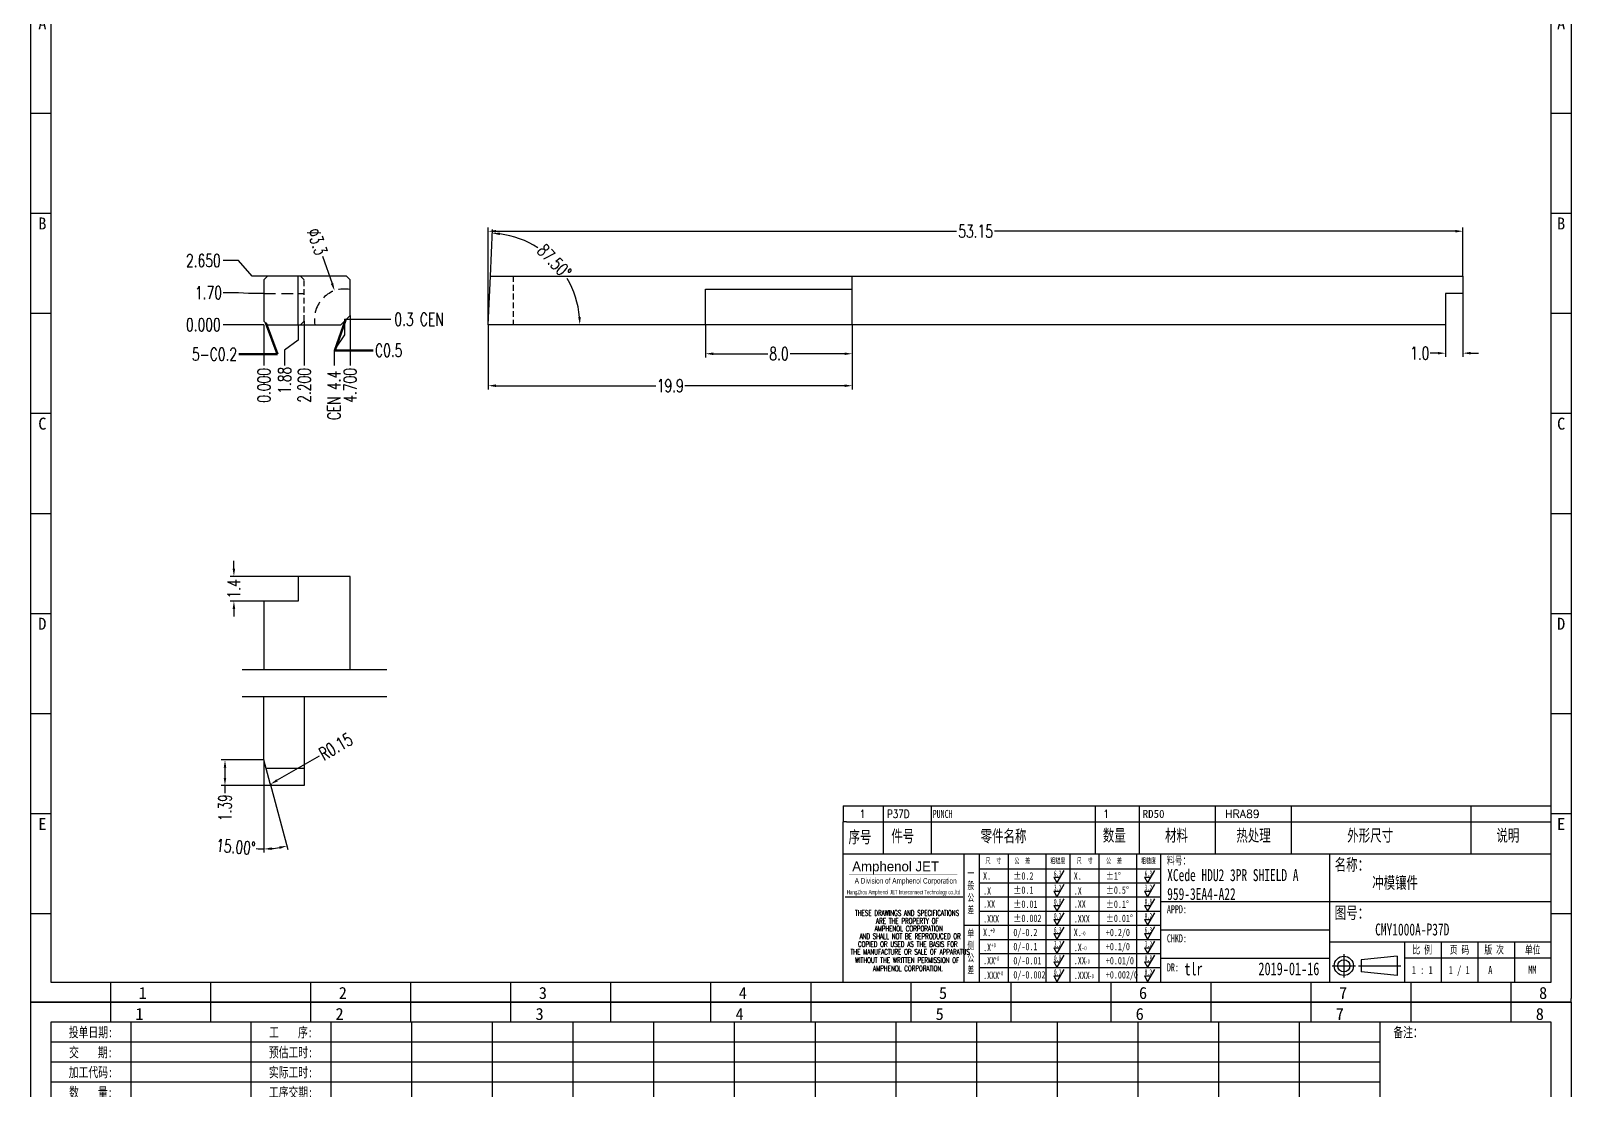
# Model space of a CAD drawing. Header units: millimetres. Extents: x -2852 to 5627, y -2271 to 1849.
# Drawn here: x -622.1 to -538.1, y -72.4 to -14.6 of the extents above; entities that cross this region are included whole.
import ezdxf
from ezdxf.enums import TextEntityAlignment as Align

# ---------------------------------------------------------------- set-up
doc = ezdxf.new("R2010")
doc.units = ezdxf.units.MM
doc.header["$PDSIZE"] = 3
doc.linetypes.add('DASHED', pattern=[19.05, 12.7, -6.35])
doc.linetypes.add('DASHED2', pattern=[9.525, 6.35, -3.175])
for name, color, linetype in [('1', 7, 'Continuous'), ('11', 4, 'DASHED2'), ('41', 1, 'Continuous'), ('PUNCH', 1, 'Continuous')]:
    doc.layers.add(name, color=color, linetype=linetype)
doc.styles.add('CH', font='仿宋_GB2312_0.ttf')
doc.styles.add('jet02', font='simplex.shx', dxfattribs={"width": 0.7})
doc.styles.add('SIMPLEX', font='SIMPLEX')
doc.styles.get("Standard").update_dxf_attribs({"font": '仿宋_GB2312_0.ttf', "width": 0.7})
doc.styles.add('TEXTSTYLE_1', font='TRIUMB.TTF')
doc.styles.add('TEXTSTYLE_2', font='TRIUM.TTF')
doc.styles.add('tk', font='', dxfattribs={"width": 0.7})
doc.styles.add('tk 2', font='仿宋_GB2312_0.ttf', dxfattribs={"width": 0.65})
doc.styles.add('tk 4', font='simplex.shx', dxfattribs={"width": 0.65, "bigfont": 'bigfont.shx'})
doc.styles.get('tk').set_extended_font_data('NSimSun')
doc.dimstyles.new('jet02', dxfattribs={"dimtxt": 3.5, "dimasz": 2.1, "dimexe": 1, "dimexo": 0, "dimgap": 0.5, "dimtad": 0, "dimtoh": 1, "dimdec": 3, "dimzin": 9, "dimdsep": 46, "dimtxsty": 'jet02', "dimcen": 0, "dimclrt": 256, "dimazin": 2, "dimtfac": 1, "dimtdec": 3, "dimtofl": 0, "dimtmove": 0, "dimatfit": 1, "dimfxl": 0, "dimarcsym": 0})

# ---------------------------------------------------------------- blocks, each defined once
blk = doc.blocks.new('A3-N')
at = {"layer": '1', "color": 1}
for p, q in [((0, 0), (0, 296.73)), ((0, 296.73), (420, 296.73)), ((21.82, 291.27), (21.82, 296.73)), ((49.09, 291.27), (49.09, 296.73)), ((76.36, 291.27), (76.36, 296.73)), ((103.64, 291.27), (103.64, 296.73)), ((103.64, 291.27), (103.64, 296.73)), ((103.64, 291.27), (103.64, 296.73)), ((130.91, 291.27), (130.91, 296.73)), ((158.18, 291.27), (158.18, 296.73)), ((185.45, 291.27), (185.45, 296.73)), ((212.73, 291.27), (212.73, 296.73)), ((240, 291.27), (240, 296.73)), ((267.27, 291.27), (267.27, 296.73)), ((294.55, 291.27), (294.55, 296.73)), ((321.82, 291.27), (321.82, 296.73)), ((349.09, 291.27), (349.09, 296.73)), ((376.36, 291.27), (376.36, 296.73)), ((403.64, 291.27), (403.64, 296.73)), ((420, 296.73), (420, 1)), ((5.45, 269.45), (0, 269.45)), ((420, 269.45), (414.55, 269.45)), ((5.45, 242.18), (0, 242.18)), ((420, 242.18), (414.55, 242.18)), ((5.45, 214.91), (0, 214.91)), ((420, 214.91), (414.55, 214.91)), ((5.45, 187.64), (0, 187.64)), ((420, 187.64), (414.55, 187.64)), ((5.45, 160.36), (0, 160.36)), ((420, 160.36), (414.55, 160.36)), ((5.45, 133.09), (0, 133.09)), ((420, 133.09), (414.55, 133.09)), ((5.45, 105.82), (0, 105.82)), ((420, 105.82), (414.55, 105.82)), ((5.45, 78.55), (0, 78.55)), ((420, 78.55), (414.55, 78.55)), ((5.45, 51.27), (0, 51.27)), ((420, 51.27), (414.55, 51.27)), ((222.45, 49.09), (221.45, 49.09)), ((221.45, 49.09), (221.45, 40.36)), ((222.45, 49.09), (414.55, 49.09)), ((232.36, 49.09), (232.36, 40.36)), ((245.45, 49.09), (245.45, 40.36)), ((290.18, 49.09), (290.18, 40.36)), ((302.18, 49.09), (302.18, 40.36)), ((322.91, 49.09), (322.91, 40.36)), ((343.64, 49.09), (343.64, 40.36)), ((392.73, 40.36), (392.73, 49.09)), ((258.55, 40.36), (258.55, 5.44)), ((266.45, 40.36), (266.45, 5.44)), ((276.78, 40.36), (276.78, 5.45)), ((291.18, 40.36), (291.18, 5.45)), ((301.51, 40.37), (301.51, 5.46)), ((308.01, 40.36), (308.01, 5.45)), ((354.09, 40.36), (354.09, 5.45)), ((308.01, 32.39), (258.55, 32.39)), ((308.01, 28.54), (258.55, 28.54)), ((414.55, 27.27), (308.01, 27.27)), ((5.45, 24), (0, 24)), ((308.01, 24.69), (258.55, 24.69)), ((420, 24), (414.55, 24)), ((308.01, 16.99), (258.55, 16.99)), ((354.09, 19.63), (308.01, 19.63)), ((308.01, 13.14), (258.55, 13.14)), ((414.55, 16.36), (354.09, 16.36)), ((374.55, 16.36), (374.55, 5.45)), ((384.55, 16.36), (384.55, 5.45)), ((394.55, 16.36), (394.55, 5.45)), ((404.55, 16.36), (404.55, 5.45)), ((308.01, 9.29), (258.55, 9.29)), ((308.01, 11.99), (354.09, 11.99)), ((372.51, 12.49), (362.69, 11.5)), ((362.69, 11.5), (362.69, 8.23)), ((372.51, 12.49), (372.51, 7.25)), ((414.55, 12), (374.55, 12)), ((21.82, 0), (21.82, 5.45)), ((49.09, 0), (49.09, 5.45)), ((76.36, 0), (76.36, 5.45)), ((103.64, 0), (103.64, 5.45)), ((130.91, 0), (130.91, 5.45)), ((158.18, 0), (158.18, 5.45)), ((185.45, 0), (185.45, 5.45)), ((212.73, 0), (212.73, 5.45)), ((240, 0), (240, 5.45)), ((267.27, 0), (267.27, 5.45)), ((294.55, 0), (294.55, 5.45)), ((321.82, 0), (321.82, 5.45)), ((349.09, 0), (349.09, 5.45)), ((372.51, 7.25), (362.69, 8.23)), ((376.36, 0), (376.36, 5.45)), ((403.64, 0), (403.64, 5.45)), ((1, 0), (0, 0)), ((420, 0), (1, 0)), ((420, 0), (420, 1))]:
    blk.add_line(p, q, dxfattribs=at)
at = {"layer": '1'}
for p, q in [((414.55, 278.18), (414.55, 284.73)), ((221.45, 40.36), (221.45, 5.45)), ((221.45, 40.36), (414.55, 40.36)), ((221.45, 40.36), (414.55, 40.36)), ((254.41, 40.36), (254.41, 5.45)), ((283.28, 40.36), (283.28, 5.45)), ((308.01, 36.24), (258.55, 36.24)), ((222.08, 28.67), (254.12, 28.67)), ((308.01, 20.84), (254.41, 20.84))]:
    blk.add_line(p, q, dxfattribs=at)
at = {"layer": '1', "color": 1, "ltscale": 0.05}
for p, q in [((278.93, 34.04), (279.79, 32.56)), ((278.93, 34.04), (280.65, 34.04)), ((281.68, 35.84), (279.79, 32.56)), ((303.66, 34.05), (304.52, 32.56)), ((303.66, 34.05), (305.38, 34.05)), ((306.41, 35.84), (304.52, 32.56)), ((278.93, 30.19), (279.79, 28.71)), ((278.93, 30.19), (280.65, 30.19)), ((281.68, 31.99), (279.79, 28.71)), ((303.66, 30.2), (305.38, 30.2)), ((303.66, 30.2), (304.52, 28.71)), ((306.41, 31.99), (304.52, 28.71)), ((278.93, 26.34), (279.79, 24.86)), ((278.93, 26.34), (280.65, 26.34)), ((281.68, 28.14), (279.79, 24.86)), ((303.66, 26.35), (304.52, 24.86)), ((303.66, 26.35), (305.38, 26.35)), ((306.41, 28.14), (304.52, 24.86)), ((278.93, 22.49), (280.65, 22.49)), ((278.93, 22.49), (279.79, 21.01)), ((281.68, 24.29), (279.79, 21.01)), ((303.66, 22.5), (305.38, 22.5)), ((303.66, 22.5), (304.52, 21.01)), ((306.41, 24.29), (304.52, 21.01)), ((278.93, 18.66), (279.79, 17.17)), ((278.93, 18.66), (280.65, 18.66)), ((281.68, 20.45), (279.79, 17.17)), ((303.66, 18.66), (304.52, 17.18)), ((303.66, 18.66), (305.38, 18.66)), ((306.41, 20.46), (304.52, 17.18)), ((278.93, 14.81), (280.65, 14.81)), ((278.93, 14.81), (279.79, 13.32)), ((281.68, 16.6), (279.79, 13.32)), ((281.68, 12.75), (279.79, 9.47)), ((303.66, 14.81), (305.38, 14.81)), ((303.66, 14.81), (304.52, 13.33)), ((306.41, 16.61), (304.52, 13.33)), ((306.41, 12.76), (304.52, 9.48)), ((278.93, 10.96), (279.79, 9.47)), ((278.93, 10.96), (280.65, 10.96)), ((281.68, 8.9), (279.79, 5.62)), ((303.66, 10.96), (304.52, 9.48)), ((303.66, 10.96), (305.38, 10.96)), ((306.41, 8.91), (304.52, 5.63)), ((278.93, 7.11), (279.79, 5.62)), ((278.93, 7.11), (280.65, 7.11)), ((303.66, 7.11), (305.38, 7.11)), ((303.66, 7.11), (304.52, 5.63))]:
    blk.add_line(p, q, dxfattribs=at)
at = {"layer": '1', "color": 1, "ltscale": 0.1}
for p, q in [((358.01, 13.02), (358.01, 6.71)), ((354.86, 9.87), (361.17, 9.87)), ((362.03, 9.87), (373.54, 9.87))]:
    blk.add_line(p, q, dxfattribs=at)
at = {"layer": '1'}
blk.add_lwpolyline([(221.45, 5.45), (414.55, 5.45), (414.55, 291.27), (5.45, 291.27), (5.45, 5.45), (414.55, 5.45)], dxfattribs=at)
at = {"layer": '1', "color": 7, "linetype": 'Continuous', "const_width": 0.123}
blk.add_lwpolyline([(223.11, 34.74), (252.6, 34.76)], dxfattribs=at)
at = {"layer": '1', "color": 1}
for radius in [2.62, 1.64]:
    blk.add_circle((358.01, 9.87), radius, dxfattribs=at)
at = {"layer": '41'}
for p, q in [((27.27, 291.27), (27.27, 269.45)), ((60, 291.27), (60, 269.45)), ((81.82, 291.27), (81.82, 269.45)), ((103.82, 291.27), (103.82, 269.45)), ((125.82, 291.27), (125.82, 269.45)), ((147.82, 291.27), (147.82, 269.45)), ((169.82, 291.27), (169.82, 269.45)), ((191.82, 291.27), (191.82, 269.45)), ((213.82, 291.27), (213.82, 269.45)), ((235.82, 291.27), (235.82, 269.45)), ((257.82, 291.27), (257.82, 269.45)), ((279.82, 291.27), (279.82, 269.45)), ((301.82, 291.27), (301.82, 269.45)), ((323.82, 291.27), (323.82, 269.45)), ((345.82, 291.27), (345.82, 269.45)), ((367.82, 291.27), (367.82, 269.45)), ((367.82, 285.82), (5.45, 285.82)), ((367.82, 280.36), (5.45, 280.36)), ((367.82, 274.91), (5.45, 274.91)), ((414.55, 269.45), (5.45, 269.45))]:
    blk.add_line(p, q, dxfattribs=at)
at = {"layer": '1', "color": 1}
for s, p in [('1', (29.64, 295.11)), ('2', (84.18, 295.11)), ('3', (138.73, 295.11)), ('4', (193.27, 295.11)), ('5', (247.82, 295.11)), ('6', (302.36, 295.11)), ('7', (356.91, 295.11)), ('8', (411.45, 295.11)), ('1', (30.53, 4.11)), ('2', (85.08, 4.11)), ('3', (139.62, 4.11)), ('4', (194.17, 4.11)), ('5', (248.72, 4.11)), ('6', (303.26, 4.11)), ('7', (357.81, 4.11)), ('8', (412.35, 4.11))]:
    blk.add_text(s, height=3.27, dxfattribs=at).set_placement(p, align=Align.TOP_CENTER)
at = {"layer": '1', "style": 'tk', "width": 0.7}
for s, p in [('投单日期:', (16.36, 288.55)), ('工    序:', (70.91, 288.55)), ('备注：', (375.51, 288.55)), ('交    期:', (16.36, 283.09)), ('预估工时:', (70.91, 283.09)), ('加工代码:', (16.36, 277.64)), ('实际工时:', (70.91, 277.64)), ('数    量:', (16.36, 272.18)), ('工序交期:', (70.91, 272.18))]:
    blk.add_text(s, height=2.727, dxfattribs=at).set_placement(p, align=Align.MIDDLE)
at = {"layer": '1', "color": 1}
for s, p in [('A', (2.04, 268.36)), ('B', (2.04, 213.82)), ('C', (2.04, 159.27)), ('D', (2.04, 104.73)), ('E', (2.04, 50.18))]:
    blk.add_text(s, height=3.27, dxfattribs=at).set_placement(p, align=Align.TOP_LEFT)
for s, p in [('A', (418.37, 268.36)), ('B', (418.37, 213.82)), ('C', (418.37, 159.27)), ('D', (418.37, 104.73)), ('E', (418.37, 50.18))]:
    blk.add_text(s, height=3.27, dxfattribs=at).set_placement(p, align=Align.TOP_RIGHT)
at = {"layer": '1', "color": 1, "style": 'tk 2', "width": 0.7}
for s, height, p in [('序号', 3.273, (222.96, 43.34)), ('件号', 3.273, (234.62, 43.61)), ('零件名称', 3.273, (258.97, 43.61)), ('数量', 3.273, (292.3, 43.78)), ('材料', 3.273, (309.27, 43.78)), ('热处理', 3.273, (328.71, 43.78)), ('外形尺寸', 3.273, (358.94, 43.78)), ('说明', 3.273, (399.61, 43.78)), ('料号：', 2.182, (309.77, 37.46)), ('名称：', 3.273, (355.52, 35.79)), ('图号：', 3.273, (355.52, 22.7)), ('比 例', 2.182, (376.69, 13.18)), ('页 码', 2.182, (386.85, 13.18)), ('版 次', 2.182, (396.31, 13.18)), ('单位', 2.182, (407.35, 13.18))]:
    blk.add_text(s, height=height, dxfattribs=at).set_placement(p)
at = {"layer": '1', "color": 7, "linetype": 'Continuous', "style": 'TEXTSTYLE_1'}
blk.add_text('Amphenol JET', height=2.7, dxfattribs=at).set_placement((223.96, 35.61))
at = {"layer": '1', "color": 7, "linetype": 'Continuous'}
for s, height, style, width, p in [('A Division of Amphenol Corporation', 1.5, 'TEXTSTYLE_2', 0.7, (224.64, 32.29)), ('HangZhou Amphenol JET Interconnect Technology co.,ltd ', 1.2, 'TEXTSTYLE_2', 0.6, (222.47, 29.36)), ('THESE DRAWINGS AND SPECIFICATIONS', 1.5, 'tk 4', 0.6, (224.73, 23.52)), ('ARE THE PROPERTY OF', 1.5, 'tk 4', 0.6, (230.45, 21.35)), ('AND SHALL NOT BE REPRODUCED OR', 1.5, 'tk 4', 0.6, (225.95, 17.17)), ('AMPHENOL CORPORATION', 1.5, 'tk 4', 0.6, (230.04, 19.27)), ('THE MANUFACTURE OR SALE OF APPARATUS', 1.5, 'tk 4', 0.6, (223.5, 12.92)), ('COPIED OR USED AS THE BASIS FOR', 1.5, 'tk 4', 0.6, (225.54, 15.02)), ('WITHOUT THE WRITTEN PERMISSION OF', 1.5, 'tk 4', 0.6, (224.73, 10.67)), ('AMPHENOL CORPORATION.', 1.5, 'tk 4', 0.6, (229.63, 8.4))]:
    blk.add_text(s, height=height, dxfattribs=dict(at, style=style, width=width)).set_placement(p)
at = {"layer": '1', "color": 1, "style": 'tk 2', "width": 0.7}
for s, p in [('X.', (259.64, 34.37)), ('%%P0.2', (267.9, 34.37)), ('X.', (284.37, 34.37)), ('%%P1%%D', (293.12, 34.37)), ('.X', (259.64, 30.28)), ('%%P0.1', (267.9, 30.52)), ('.X', (284.37, 30.28)), ('%%P0.5%%D', (293.12, 30.52)), ('.XX', (259.64, 26.71)), ('%%P0.01', (267.9, 26.67)), ('.XX', (284.37, 26.71)), ('%%P0.1%%D', (293.12, 26.67)), ('.XXX', (259.64, 22.68)), ('%%P0.002', (267.9, 22.82)), ('.XXX', (284.37, 22.68)), ('%%P0.01%%D', (293.12, 22.82)), ('X.', (259.64, 18.97)), ('0/-0.2', (267.9, 18.97)), ('X.', (284.37, 18.97)), ('+0.2/0', (293.12, 18.97)), ('.X', (259.64, 14.88)), ('0/-0.1', (267.9, 15.12)), ('.X', (284.37, 14.88)), ('+0.1/0', (293.12, 15.12)), ('.XX', (259.64, 11.31)), ('0/-0.01', (267.9, 11.27)), ('0/-0.002', (267.9, 7.42)), ('.XX', (284.37, 11.31)), ('+0.01/0', (293.12, 11.27)), ('+0.002/0', (293.12, 7.42)), ('.XXX', (259.64, 7.28)), ('.XXX', (284.37, 7.28))]:
    blk.add_text(s, height=2, dxfattribs=at).set_placement(p, align=Align.MIDDLE_LEFT)
at = {"layer": '1', "color": 1, "ltscale": 0.05, "style": 'tk 2', "width": 0.5}
for s, p in [('6.3', (279.01, 34.26)), ('6.3', (303.74, 34.27)), ('3.2', (279.01, 30.41)), ('3.2', (303.74, 30.42)), ('0.8', (279.01, 26.56)), ('0.8', (303.74, 26.57)), ('0.2', (279.01, 22.71)), ('0.2', (303.74, 22.72)), ('6.3', (279.01, 18.87)), ('6.3', (303.74, 18.88)), ('3.2', (279.01, 15.02)), ('0.8', (279.01, 11.17)), ('3.2', (303.74, 15.03)), ('0.8', (303.74, 11.18)), ('0.2', (279.01, 7.32)), ('0.2', (303.74, 7.33))]:
    blk.add_text(s, height=1.6, dxfattribs=at).set_placement(p)
at = {"layer": '1', "style": 'tk 2', "width": 0.7}
for s, p in [('APPD:', (309.77, 24.21)), ('CHKD:', (309.77, 16.27)), ('DR:', (309.77, 8.35))]:
    blk.add_text(s, height=2.182, dxfattribs=at).set_placement(p)
at = {"layer": '1', "color": 7, "style": 'tk 2', "width": 0.7}
blk.add_text('MM', height=2.182, dxfattribs=at).set_placement((408.31, 7.75))
at = {"layer": '1', "color": 1, "ltscale": 0.05, "char_height": 1.5, "width": 6.3627, "attachment_point": 1, "style": 'tk 2'}
for s, insert in [('尺  寸', (260.31, 39.25)), ('公  差', (268.17, 39.25)), ('粗糙度', (277.98, 39.25)), ('尺  寸', (285.2, 39.25)), ('公  差', (293.18, 39.25)), ('粗糙度', (302.71, 39.26))]:
    blk.add_mtext(s, dxfattribs=dict(at, insert=insert))
at = {"layer": '1', "ltscale": 0.05, "char_height": 2, "width": 2.5195, "attachment_point": 1, "style": 'tk 2'}
for s, insert in [('一般公差', (255.39, 36.11)), ('单侧公差', (255.39, 19.71))]:
    blk.add_mtext(s, dxfattribs=dict(at, insert=insert))
at = {"layer": '1', "color": 1, "ltscale": 0.05, "char_height": 1.2, "width": 5.1396, "attachment_point": 1, "line_spacing_factor": 0.8, "style": 'tk 2'}
for s, insert in [('+0', (261.58, 20.13)), ('-0', (286.31, 19.33)), ('+0', (261.88, 16.09)), ('-0', (286.61, 15.29)), ('+0', (262.79, 12.45)), ('+0', (263.87, 8.44)), ('-0', (287.51, 11.65)), ('-0', (288.59, 7.64))]:
    blk.add_mtext(s, dxfattribs=dict(at, insert=insert))
at = {"layer": '1', "style": 'tk 2', "width": 0.7}
for tag, p in [('PATR-NO1', (309.84, 32.96)), ('TITLE', (365.74, 30.9)), ('PATR-NO2', (309.84, 27.81)), ('DWG-NO:', (366.54, 18.14))]:
    blk.add_attdef(tag, p, '', height=3.27, dxfattribs=at)
at = {"layer": '1', "color": 1, "style": 'tk 2', "width": 0.7}
for tag, p in [('DRAW', (314.55, 7.27)), ('DATE', (334.72, 7.32))]:
    blk.add_attdef(tag, p, '', height=3.49, dxfattribs=at)
at = {"layer": '1', "style": 'tk 2', "width": 0.7}
for tag, p in [('SCALE', (376.55, 8.73)), ('SHEET', (386.6, 8.72)), ('REV', (397.38, 8.73))]:
    blk.add_attdef(tag, text='', height=2.18, dxfattribs=at).set_placement(p, align=Align.MIDDLE_LEFT)
blk = doc.blocks.new('FB3')
at = {"layer": '1', "color": 1}
for p, q in [((0, 4.36), (193.09, 4.36)), ((0, 4.36), (0, 0)), ((10.91, 4.36), (10.91, 0)), ((24, 4.36), (24, 0)), ((68.73, 4.36), (68.73, 0)), ((80.73, 4.36), (80.73, 0)), ((101.45, 4.36), (101.45, 0)), ((122.18, 4.36), (122.18, 0)), ((171.27, 0), (171.27, 4.36))]:
    blk.add_line(p, q, dxfattribs=at)
at = {"layer": '1'}
for tag, style, p in [('ITEM', 'SIMPLEX', (4.36, 2.18)), ('PARTNO', 'SIMPLEX', (12, 2.18)), ('QTY', 'SIMPLEX', (74.18, 2.18)), ('MATL', 'CH', (81.72, 2.18)), ('FINISH', 'SIMPLEX', (104.17, 2.18)), ('SPEC', 'SIMPLEX', (130.91, 2.18)), ('REMARK', 'SIMPLEX', (174.06, 2.18))]:
    blk.add_attdef(tag, text='', height=2.18, dxfattribs=dict(at, style=style)).set_placement(p, align=Align.MIDDLE_LEFT)
at = {"layer": '1', "style": 'tk', "width": 0.7}
blk.add_attdef('DIE', text='', height=2.18, dxfattribs=at).set_placement((24.43, 2.18), align=Align.MIDDLE_LEFT)
blk = doc.blocks.new('*D2790')
at = {"layer": '41', "ltscale": 0.05}
blk.add_line((305.784, -2483.081), (303.559, -2483.081), dxfattribs=at)
at = {"layer": 'Defpoints', "color": 0, "ltscale": 0.05}
for p in [(303.559, -2483.081), (305.784, -2483.081), (305.784, -2483.081)]:
    blk.add_point(p, dxfattribs=at)
at = {"layer": '41', "ltscale": 0.05, "insert": (302.479, -2483.081), "char_height": 0.7, "attachment_point": 5, "style": 'jet02'}
blk.add_mtext('0.000', dxfattribs=at)
blk = doc.blocks.new('*D2791')
at = {"layer": '41', "ltscale": 0.05}
for p, q in [((304.399, -2481.331), (303.559, -2481.331)), ((304.944, -2481.381), (304.399, -2481.331)), ((305.784, -2481.381), (304.944, -2481.381))]:
    blk.add_line(p, q, dxfattribs=at)
at = {"layer": 'Defpoints', "color": 0, "ltscale": 0.05}
for p in [(303.559, -2481.331), (305.784, -2481.381), (305.784, -2483.081)]:
    blk.add_point(p, dxfattribs=at)
at = {"layer": '41', "ltscale": 0.05, "insert": (302.759, -2481.331), "char_height": 0.7, "attachment_point": 5, "style": 'jet02'}
blk.add_mtext('1.70', dxfattribs=at)
blk = doc.blocks.new('*D2792')
at = {"layer": '41', "ltscale": 0.05}
for p, q in [((304.399, -2479.581), (303.559, -2479.581)), ((305.144, -2480.431), (304.399, -2479.581)), ((305.984, -2480.431), (305.144, -2480.431))]:
    blk.add_line(p, q, dxfattribs=at)
at = {"layer": 'Defpoints', "color": 0, "ltscale": 0.05}
for p in [(303.559, -2479.581), (305.984, -2480.431), (305.784, -2483.081)]:
    blk.add_point(p, dxfattribs=at)
at = {"layer": '41', "ltscale": 0.05, "insert": (302.479, -2479.581), "char_height": 0.7, "attachment_point": 5, "style": 'jet02'}
blk.add_mtext('2.650', dxfattribs=at)
blk = doc.blocks.new('*D2793')
at = {"layer": '41', "ltscale": 0.05}
blk.add_line((310.184, -2482.781), (312.709, -2482.781), dxfattribs=at)
at = {"layer": 'Defpoints', "color": 0, "ltscale": 0.05}
for p in [(310.184, -2482.781), (312.709, -2482.781), (305.784, -2483.081)]:
    blk.add_point(p, dxfattribs=at)
at = {"layer": '41', "ltscale": 0.05, "insert": (314.244, -2482.781), "char_height": 0.7, "attachment_point": 5, "style": 'jet02'}
blk.add_mtext('0.3{\\C1; CEN }', dxfattribs=at)
blk = doc.blocks.new('*D2794')
at = {"layer": '41', "ltscale": 0.05}
blk.add_line((305.784, -2483.081), (305.784, -2485.306), dxfattribs=at)
at = {"layer": 'Defpoints', "color": 0, "ltscale": 0.05}
for p in [(305.784, -2483.081), (305.784, -2483.081), (305.784, -2485.306)]:
    blk.add_point(p, dxfattribs=at)
at = {"layer": '41', "ltscale": 0.05, "insert": (305.784, -2486.386), "char_height": 0.7, "attachment_point": 5, "rotation": 90, "style": 'jet02'}
blk.add_mtext('0.000', dxfattribs=at)
blk = doc.blocks.new('*D2795')
at = {"layer": '41', "ltscale": 0.05}
for p, q in [((307.659, -2483.081), (307.659, -2483.921)), ((307.659, -2483.921), (306.909, -2484.466)), ((306.909, -2484.466), (306.909, -2485.306))]:
    blk.add_line(p, q, dxfattribs=at)
at = {"layer": 'Defpoints', "color": 0, "ltscale": 0.05}
for p in [(305.784, -2483.081), (307.659, -2483.081), (306.909, -2485.306)]:
    blk.add_point(p, dxfattribs=at)
at = {"layer": '41', "ltscale": 0.05, "insert": (306.909, -2486.106), "char_height": 0.7, "attachment_point": 5, "rotation": 90, "style": 'jet02'}
blk.add_mtext('1.88', dxfattribs=at)
blk = doc.blocks.new('*D2796')
at = {"layer": '41', "ltscale": 0.05}
blk.add_line((307.984, -2482.881), (307.984, -2485.306), dxfattribs=at)
at = {"layer": 'Defpoints', "color": 0, "ltscale": 0.05}
for p in [(307.984, -2482.881), (305.784, -2483.081), (307.984, -2485.306)]:
    blk.add_point(p, dxfattribs=at)
at = {"layer": '41', "ltscale": 0.05, "insert": (307.984, -2486.386), "char_height": 0.7, "attachment_point": 5, "rotation": 90, "style": 'jet02'}
blk.add_mtext('2.200', dxfattribs=at)
blk = doc.blocks.new('*D2797')
at = {"layer": '41', "ltscale": 0.05}
for p, q in [((310.184, -2482.781), (310.184, -2483.626)), ((310.184, -2483.626), (309.609, -2484.466)), ((309.609, -2484.466), (309.609, -2485.306))]:
    blk.add_line(p, q, dxfattribs=at)
at = {"layer": 'Defpoints', "color": 0, "ltscale": 0.05}
for p in [(310.184, -2482.781), (305.784, -2483.081), (309.609, -2485.306)]:
    blk.add_point(p, dxfattribs=at)
at = {"layer": '41', "ltscale": 0.05, "insert": (309.609, -2487.098), "char_height": 0.7, "attachment_point": 5, "rotation": 90, "style": 'jet02'}
blk.add_mtext('{\\C1; CEN }4.4', dxfattribs=at)
blk = doc.blocks.new('*D2798')
at = {"layer": '41', "ltscale": 0.05}
blk.add_line((310.484, -2482.581), (310.484, -2485.306), dxfattribs=at)
at = {"layer": 'Defpoints', "color": 0, "ltscale": 0.05}
for p in [(310.484, -2482.581), (305.784, -2483.081), (310.484, -2485.306)]:
    blk.add_point(p, dxfattribs=at)
at = {"layer": '41', "ltscale": 0.05, "insert": (310.484, -2486.386), "char_height": 0.7, "attachment_point": 5, "rotation": 90, "style": 'jet02'}
blk.add_mtext('4.700', dxfattribs=at)
blk = doc.blocks.new('*D2799')
at = {"layer": '41', "ltscale": 0.05}
blk.add_line((308.972, -2479.337), (309.496, -2480.828), dxfattribs=at)
blk.add_solid([(309.563, -2480.805), (309.43, -2480.852), (309.636, -2481.225)], dxfattribs=at)
at = {"layer": 'Defpoints', "color": 0, "ltscale": 0.05}
for p in [(309.636, -2481.225), (310.732, -2484.337)]:
    blk.add_point(p, dxfattribs=at)
at = {"layer": '41', "ltscale": 0.05, "insert": (308.694, -2478.55), "char_height": 0.7, "attachment_point": 5, "rotation": 289.39675, "style": 'jet02'}
blk.add_mtext('∅3.3', dxfattribs=at)
blk = doc.blocks.new('*D2800')
at = {"layer": '41', "ltscale": 0.05}
for p, q in [((318.016, -2483.081), (318.016, -2486.602)), ((337.869, -2483.081), (337.869, -2486.602)), ((318.436, -2486.402), (327.154, -2486.402)), ((337.449, -2486.402), (328.731, -2486.402))]:
    blk.add_line(p, q, dxfattribs=at)
for points in [[(318.436, -2486.332), (318.436, -2486.472), (318.016, -2486.402)], [(337.449, -2486.332), (337.449, -2486.472), (337.869, -2486.402)]]:
    blk.add_solid(points, dxfattribs=at)
at = {"layer": 'Defpoints', "color": 0, "ltscale": 0.05}
for p in [(318.016, -2483.081), (337.869, -2483.081), (337.869, -2486.402)]:
    blk.add_point(p, dxfattribs=at)
at = {"layer": '41', "ltscale": 0.05, "insert": (327.943, -2486.402), "char_height": 0.7, "attachment_point": 5, "style": 'jet02'}
blk.add_mtext('19.9', dxfattribs=at)
blk = doc.blocks.new('*D2801')
at = {"layer": '41', "ltscale": 0.05}
for p, q in [((329.869, -2483.081), (329.869, -2484.86)), ((337.869, -2483.081), (337.869, -2484.86)), ((330.289, -2484.66), (333.256, -2484.66)), ((337.449, -2484.66), (334.483, -2484.66))]:
    blk.add_line(p, q, dxfattribs=at)
for points in [[(330.289, -2484.59), (330.289, -2484.73), (329.869, -2484.66)], [(337.449, -2484.59), (337.449, -2484.73), (337.869, -2484.66)]]:
    blk.add_solid(points, dxfattribs=at)
at = {"layer": 'Defpoints', "color": 0, "ltscale": 0.05}
for p in [(329.869, -2483.081), (337.869, -2483.081), (337.869, -2484.66)]:
    blk.add_point(p, dxfattribs=at)
at = {"layer": '41', "ltscale": 0.05, "insert": (333.869, -2484.66), "char_height": 0.7, "attachment_point": 5, "style": 'jet02'}
blk.add_mtext('8.0', dxfattribs=at)
blk = doc.blocks.new('*D2802')
at = {"layer": '41', "ltscale": 0.05}
for p, q in [((318.016, -2483.081), (318.016, -2477.782)), ((318.436, -2477.982), (343.559, -2477.982)), ((370.749, -2477.982), (345.626, -2477.982)), ((371.169, -2480.431), (371.169, -2477.782))]:
    blk.add_line(p, q, dxfattribs=at)
for points in [[(318.436, -2477.912), (318.436, -2478.052), (318.016, -2477.982)], [(370.749, -2477.912), (370.749, -2478.052), (371.169, -2477.982)]]:
    blk.add_solid(points, dxfattribs=at)
at = {"layer": 'Defpoints', "color": 0, "ltscale": 0.05}
for p in [(371.169, -2477.982), (371.169, -2480.431), (318.016, -2483.081)]:
    blk.add_point(p, dxfattribs=at)
at = {"layer": '41', "ltscale": 0.05, "insert": (344.593, -2477.982), "char_height": 0.7, "attachment_point": 5, "style": 'jet02'}
blk.add_mtext('53.15', dxfattribs=at)
blk = doc.blocks.new('*D2803')
at = {"layer": '41', "ltscale": 0.05}
for p, q in [((371.169, -2481.381), (371.169, -2484.829)), ((370.219, -2483.081), (370.219, -2484.829)), ((369.799, -2484.629), (369.379, -2484.629)), ((371.589, -2484.629), (372.009, -2484.629))]:
    blk.add_line(p, q, dxfattribs=at)
for points in [[(369.799, -2484.559), (369.799, -2484.699), (370.219, -2484.629)], [(371.589, -2484.559), (371.589, -2484.699), (371.169, -2484.629)]]:
    blk.add_solid(points, dxfattribs=at)
at = {"layer": 'Defpoints', "color": 0, "ltscale": 0.05}
for p in [(371.169, -2481.381), (370.219, -2483.081), (370.219, -2484.629)]:
    blk.add_point(p, dxfattribs=at)
at = {"layer": '41', "ltscale": 0.05, "insert": (368.813, -2484.629), "char_height": 0.7, "attachment_point": 5, "style": 'jet02'}
blk.add_mtext('1.0', dxfattribs=at)
blk = doc.blocks.new('*D2804')
at = {"layer": '41', "ltscale": 0.05}
blk.add_line((318.132, -2480.431), (318.242, -2477.891), dxfattribs=at)
for start, end in [(57.19736, 82.68121), (4.81879, 30.30264)]:
    blk.add_arc((318.016, -2483.081), 4.995, start, end, dxfattribs=at)
for points in [[(318.646, -2478.196), (318.658, -2478.057), (318.234, -2478.09)], [(323.063, -2482.658), (322.924, -2482.664), (323.011, -2483.081)]]:
    blk.add_solid(points, dxfattribs=at)
at = {"layer": 'Defpoints', "color": 0, "ltscale": 0.05}
for p in [(318.132, -2480.431), (322.378, -2480.647), (318.016, -2483.081), (318.016, -2483.081), (370.219, -2483.081)]:
    blk.add_point(p, dxfattribs=at)
at = {"layer": '41', "ltscale": 0.05, "insert": (321.624, -2479.627), "char_height": 0.7, "attachment_point": 5, "rotation": 313.75, "style": 'jet02'}
blk.add_mtext('87.50°', dxfattribs=at)
blk = doc.blocks.new('*D2805')
at = {"layer": '41', "ltscale": 0.05}
for p, q in [((304.146, -2496.375), (304.146, -2495.955)), ((307.659, -2496.795), (303.946, -2496.795)), ((305.784, -2498.149), (303.946, -2498.149)), ((304.146, -2498.569), (304.146, -2498.989))]:
    blk.add_line(p, q, dxfattribs=at)
for points in [[(304.076, -2496.375), (304.216, -2496.375), (304.146, -2496.795)], [(304.076, -2498.569), (304.216, -2498.569), (304.146, -2498.149)]]:
    blk.add_solid(points, dxfattribs=at)
at = {"layer": 'Defpoints', "color": 0, "ltscale": 0.05}
for p in [(307.659, -2496.795), (304.146, -2498.149), (305.784, -2498.149)]:
    blk.add_point(p, dxfattribs=at)
at = {"layer": '41', "ltscale": 0.05, "insert": (304.146, -2497.472), "char_height": 0.7, "attachment_point": 5, "rotation": 90, "style": 'jet02'}
blk.add_mtext('1.4', dxfattribs=at)
blk = doc.blocks.new('*D2806')
at = {"layer": '41', "ltscale": 0.05}
for p, q in [((305.784, -2506.802), (303.46, -2506.802)), ((303.66, -2507.222), (303.66, -2507.777)), ((306.273, -2508.197), (303.46, -2508.197)), ((303.66, -2508.197), (303.66, -2508.617))]:
    blk.add_line(p, q, dxfattribs=at)
for points in [[(303.59, -2507.222), (303.73, -2507.222), (303.66, -2506.802)], [(303.59, -2507.777), (303.73, -2507.777), (303.66, -2508.197)]]:
    blk.add_solid(points, dxfattribs=at)
at = {"layer": 'Defpoints', "color": 0, "ltscale": 0.05}
for p in [(305.784, -2506.802), (303.66, -2508.197), (306.273, -2508.197)]:
    blk.add_point(p, dxfattribs=at)
at = {"layer": '41', "ltscale": 0.05, "insert": (303.66, -2509.405), "char_height": 0.7, "attachment_point": 5, "rotation": 90, "style": 'jet02'}
blk.add_mtext('1.39', dxfattribs=at)
blk = doc.blocks.new('*D2807')
at = {"layer": '41', "ltscale": 0.05}
for p, q in [((305.784, -2506.802), (305.784, -2511.855)), ((306.128, -2508.086), (307.092, -2511.683))]:
    blk.add_line(p, q, dxfattribs=at)
for start, end in [(274.9602, 280.0398), (265.0398, 270)]:
    blk.add_arc((305.784, -2506.802), 4.853, start, end, dxfattribs=at)
for points in [[(306.207, -2511.707), (306.201, -2511.567), (305.784, -2511.655)], [(306.615, -2511.513), (306.645, -2511.649), (307.04, -2511.49)]]:
    blk.add_solid(points, dxfattribs=at)
at = {"layer": 'Defpoints', "color": 0, "ltscale": 0.05}
for p in [(305.784, -2503.345), (305.784, -2506.802), (305.784, -2506.802), (306.128, -2508.086), (306.627, -2511.582)]:
    blk.add_point(p, dxfattribs=at)
at = {"layer": '41', "ltscale": 0.05, "insert": (304.254, -2511.541), "char_height": 0.7, "attachment_point": 5, "rotation": 355.0398, "style": 'jet02'}
blk.add_mtext('15.00°', dxfattribs=at)
blk = doc.blocks.new('*D2808')
at = {"layer": '41', "ltscale": 0.05}
blk.add_line((308.794, -2506.592), (306.507, -2507.912), dxfattribs=at)
blk.add_solid([(306.472, -2507.851), (306.542, -2507.973), (306.143, -2508.122)], dxfattribs=at)
at = {"layer": 'Defpoints', "color": 0, "ltscale": 0.05}
for p in [(306.143, -2508.122), (306.273, -2508.047)]:
    blk.add_point(p, dxfattribs=at)
at = {"layer": '41', "ltscale": 0.05, "insert": (309.699, -2506.069), "char_height": 0.7, "attachment_point": 5, "rotation": 29.99573, "style": 'jet02'}
blk.add_mtext('R0.15', dxfattribs=at)

msp = doc.modelspace()

# ---------------------------------------------------------------- linework, layer by layer
at = {"layer": '1', "ltscale": 0.05}
for p, q in [((-609.2238, -28.0012), (-609.4238, -28.2012)), ((-609.4238, -28.2012), (-609.4238, -30.4512)), ((-604.9238, -28.0012), (-609.2238, -28.0012)), ((-607.5488, -30.6512), (-607.5488, -28.0012)), ((-604.7238, -28.2012), (-604.9238, -28.0012)), ((-604.7238, -30.1512), (-604.7238, -28.2012)), ((-577.3382, -30.6512), (-577.3382, -28.0012)), ((-585.3382, -28.7012), (-577.3382, -28.7012)), ((-585.3382, -30.6512), (-585.3382, -28.7012)), ((-605.2238, -30.6512), (-604.7238, -30.1512)), ((-609.4238, -30.4512), (-609.2238, -30.6512)), ((-609.2238, -30.6512), (-605.2238, -30.6512)), ((-609.3046, -54.8172), (-607.2238, -54.8172))]:
    msp.add_line(p, q, dxfattribs=at)
msp.add_lwpolyline([(-544.0382, -28.9512), (-544.9882, -28.9512), (-544.9882, -30.6512), (-597.1919, -30.6512), (-597.0762, -28.0012), (-544.0382, -28.0012)], close=True, dxfattribs=at)
msp.add_lwpolyline([(-604.7238, -49.4341), (-604.7238, -44.3655), (-607.5488, -44.3655), (-607.5488, -45.7191), (-609.4238, -45.7191), (-609.4238, -49.4341)], dxfattribs=at)
msp.add_lwpolyline([(-607.2238, -50.9155), (-607.2238, -55.7672), (-608.9349, -55.7672, -0.3394543), (-609.0798, -55.6561), (-609.4238, -54.3725), (-609.4238, -50.9155)], format="xyb", dxfattribs=at)
at = {"layer": '11', "ltscale": 0.05}
msp.add_line((-595.8382, -28.0012), (-595.8382, -30.6512), dxfattribs=at)
at = {"layer": '11', "linetype": 'DASHED', "ltscale": 0.05}
msp.add_line((-609.4238, -28.9512), (-607.2238, -28.9512), dxfattribs=at)
at = {"layer": '11', "ltscale": 0.05}
msp.add_lwpolyline([(-607.4238, -30.6512), (-607.2238, -30.4512), (-607.2238, -28.2012), (-607.4238, -28.0012)], dxfattribs=at)
at = {"layer": '11', "linetype": 'DASHED', "ltscale": 0.05}
msp.add_arc((-605.0238, -30.3512), 1.65, 79.524318, 190.475682, dxfattribs=at)
at = {"layer": 'PUNCH', "ltscale": 0.05}
for p, q in [((-610.6163, -49.4341), (-602.7214, -49.4341)), ((-610.6163, -50.9155), (-602.7214, -50.9155))]:
    msp.add_line(p, q, dxfattribs=at)

# ---------------------------------------------------------------- block references
at = {"layer": '1', "ltscale": 0.05, "xscale": 0.2000000000000455, "yscale": 0.2000000000000455, "zscale": 0.2000000000000455}
for p, values in [((-622.1366, -67.5672), {'DWG-NO:': 'CMY1000A-P37D', 'TITLE': '冲模镶件', 'REV': 'A', 'SHEET': '1 / 1', 'DRAW': 'tlr', 'DATE': '2019-01-16', 'PATR-NO1': 'XCede HDU2 3PR SHIELD A', 'PATR-NO2': '959-3EA4-A22', 'SCALE': '1 : 1'}), ((-622.1366, -126.9126), {'DWG-NO:': 'CMY1000A-P37E', 'TITLE': '冲模镶件', 'REV': 'A', 'SHEET': '1 / 1', 'DRAW': 'tlr', 'DATE': '2019-01-16', 'PATR-NO1': 'XCede HDU2 3PR SHIELD A', 'PATR-NO2': '959-3EA4-A22', 'SCALE': '1 : 1'})]:
    msp.add_blockref('A3-N', p, dxfattribs=at).add_auto_attribs(values)
at = {"layer": '1', "ltscale": 0.05}
ref = msp.add_blockref('FB3', (-577.8457, -57.749), dxfattribs=dict(at, xscale=0.2000000000000455, yscale=0.2000000000000455, zscale=0.2000000000000455))
ref.add_attrib('PARTNO', 'P37D', dxfattribs={"height": 0.43636, "style": 'SIMPLEX', "width": 0.8}).set_placement((-575.4457, -57.3126), align=Align.MIDDLE_LEFT)
ref.add_attrib('ITEM', '1', dxfattribs={"height": 0.4364, "style": 'SIMPLEX'}).set_placement((-576.973, -57.3126), align=Align.MIDDLE_LEFT)
ref.add_attrib('DIE', 'PUNCH', dxfattribs={"height": 0.43636, "style": 'tk', "width": 0.7}).set_placement((-572.9597, -57.3126), align=Align.MIDDLE_LEFT)
ref.add_attrib('QTY', '1', dxfattribs={"height": 0.4364, "style": 'SIMPLEX'}).set_placement((-563.6858, -57.3126), align=Align.MIDDLE_LEFT)
ref.add_attrib('MATL', 'RD50', dxfattribs={"height": 0.43636, "style": 'CH'}).set_placement((-561.5025, -57.3126), align=Align.MIDDLE_LEFT)
ref.add_attrib('FINISH', 'HRA89', dxfattribs={"height": 0.43636, "style": 'SIMPLEX'}).set_placement((-557.0111, -57.3126), align=Align.MIDDLE_LEFT)

# ---------------------------------------------------------------- texts
at = {"layer": '41', "ltscale": 0.05, "char_height": 0.7, "style": 'jet02'}
for s, insert, attachment_point in [('5-C0.2', (-610.888, -32.2561), 6), ('C0.5', (-603.3636, -32.0461), 4)]:
    msp.add_mtext(s, dxfattribs=dict(at, insert=insert, attachment_point=attachment_point))

# ---------------------------------------------------------------- dimensions: what is measured, and where the dimension line sits
at = {"layer": '41', "ltscale": 0.05}
dim = msp.add_diameter_dim_2p(p1=(-604.4758, -31.9075), p2=(-605.5717, -28.7948), dimstyle='jet02', override={"dimscale": 0.2, "dimtoh": 0, "dimdec": 1, "dimzin": 1, "dimclrd": 256, "dimclre": 256, "dimadec": 1, "dimazin": 0, "dimatfit": 3, "dimlwd": 65535, "dimlwe": 65535}, dxfattribs=at)
dim.commit()
dim.dimension.update_dxf_attribs({"geometry": '*D2799', "text_midpoint": (-606.5135, -26.1201), "dimtype": 131, "insert": (-915.2077, 2452.4298)})
for base, p1, p2, override, picture, middle, set_off in [((-544.0382, -25.5522), (-597.1919, -30.6512), (-544.0382, -28.0012), {"dimscale": 0.2, "dimtoh": 0, "dimdec": 2, "dimzin": 1, "dimclrd": 256, "dimclre": 256, "dimazin": 0, "dimatfit": 3, "dimlwd": 65535, "dimlwe": 65535}, '*D2802', (-570.6151, -25.5522), (-915.2077, 2452.4298)), ((-544.9882473508, -32.1987607541), (-544.0382473508, -28.9511760107), (-544.9882473508, -30.6511760107), {"dimscale": 0.2, "dimtoh": 0, "dimdec": 1, "dimzin": 1, "dimclrd": 256, "dimclre": 256, "dimadec": 1, "dimazin": 0, "dimatfit": 3, "dimlwd": 65535, "dimlwe": 65535}, '*D2803', (-546.3949140175, -32.1987607541), (-915.2077048823, 2452.4298167741)), ((-577.3382, -33.9722), (-597.1919, -30.6512), (-577.3382, -30.6512), {"dimscale": 0.2, "dimtoh": 0, "dimdec": 1, "dimzin": 1, "dimclrd": 256, "dimclre": 256, "dimadec": 1, "dimazin": 0, "dimatfit": 3, "dimlwd": 65535, "dimlwe": 65535}, '*D2800', (-587.2651, -33.9722), (-915.2077, 2452.4298)), ((-577.3382, -32.2305), (-585.3382, -30.6512), (-577.3382, -30.6512), {"dimscale": 0.2, "dimtoh": 0, "dimdec": 1, "dimzin": 1, "dimclrd": 256, "dimclre": 256, "dimadec": 1, "dimazin": 0, "dimatfit": 3, "dimlwd": 65535, "dimlwe": 65535}, '*D2801', (-581.3382, -32.2305), (-915.2077, 2452.4298))]:
    dim = msp.add_linear_dim(base=base, p1=p1, p2=p2, dimstyle='jet02', override=override, dxfattribs=at)
    dim.commit()
    dim.dimension.update_dxf_attribs({"geometry": picture, "text_midpoint": middle, "insert": set_off})
for base, line1, line2, picture, middle in [((-592.83, -28.2167), ((-544.9882, -30.6512), (-597.1919, -30.6512)), ((-597.1919, -30.6512), (-597.0762, -28.0012)), '*D2804', (-593.5835, -27.1969)), ((-608.581, -59.1518), ((-609.4238, -54.3725), (-609.4238, -50.9155)), ((-609.0798, -55.6561), (-609.4238, -54.3725)), '*D2807', (-610.9542, -59.1109))]:
    dim = msp.add_angular_dim_2l(base=base, line1=line1, line2=line2, dimstyle='jet02', override={"dimscale": 0.2, "dimtoh": 0, "dimdec": 2, "dimzin": 1, "dimclrd": 256, "dimclre": 256, "dimazin": 0, "dimatfit": 3, "dimlwd": 65535, "dimlwe": 65535}, dxfattribs=at)
    dim.commit()
    dim.dimension.update_dxf_attribs({"geometry": picture, "text_midpoint": middle, "insert": (-915.2077, 2452.4298)})
for feature_location, offset, dtype, origin, override, picture, middle, set_off in [((-609.2238, -28.0012), (-2.4252, 0.85), 0, (-609.4238, -30.6512), {"dimscale": 0.2, "dimtoh": 0, "dimzin": 1, "dimclrd": 256, "dimclre": 256, "dimadec": 3, "dimazin": 0, "dimatfit": 3, "dimlwd": 65535, "dimlwe": 65535}, '*D2792', (-612.7289, -27.1512), (-915.2077, 2452.4298)), ((-609.4238, -28.9512), (-2.2252, 0.05), 0, (-609.4238, -30.6512), {"dimscale": 0.2, "dimtoh": 0, "dimdec": 2, "dimzin": 1, "dimclrd": 256, "dimclre": 256, "dimazin": 0, "dimatfit": 3, "dimlwd": 65535, "dimlwe": 65535}, '*D2791', (-612.4489, -28.9012), (-915.2077, 2452.4298)), ((-609.4237608593, -30.6511760107), (-2.2251772694, 0), 0, (-609.4237608593, -30.6511760107), {"dimscale": 0.2, "dimtoh": 0, "dimzin": 1, "dimclrd": 256, "dimclre": 256, "dimadec": 3, "dimazin": 0, "dimatfit": 3, "dimlwd": 65535, "dimlwe": 65535}, '*D2790', (-612.7289381287, -30.6511760107), (-915.2077048823, 2452.4298167741)), ((-604.7238, -30.1512), (0, -2.7252), 1, (-609.4238, -30.6512), {"dimscale": 0.2, "dimtoh": 0, "dimzin": 1, "dimclrd": 256, "dimclre": 256, "dimadec": 3, "dimazin": 0, "dimatfit": 3, "dimlwd": 65535, "dimlwe": 65535}, '*D2798', (-604.7238, -33.9564), (-915.2077, 2452.4298)), ((-609.4237608593, -30.6511760107), (0, -2.2251772794), 1, (-609.4237608593, -30.6511760107), {"dimscale": 0.2, "dimtoh": 0, "dimzin": 1, "dimclrd": 256, "dimclre": 256, "dimadec": 3, "dimazin": 0, "dimatfit": 3, "dimlwd": 65535, "dimlwe": 65535}, '*D2794', (-609.4237608593, -33.95635329), (-915.2077048823, 2452.4298167741)), ((-607.2238, -30.4512), (0, -2.4252), 1, (-609.4238, -30.6512), {"dimscale": 0.2, "dimtoh": 0, "dimzin": 1, "dimclrd": 256, "dimclre": 256, "dimadec": 3, "dimazin": 0, "dimatfit": 3, "dimlwd": 65535, "dimlwe": 65535}, '*D2796', (-607.2238, -33.9564), (-915.2077, 2452.4298)), ((-607.5487608593, -30.6511760107), (-0.75, -2.2251772794), 1, (-609.4237608593, -30.6511760107), {"dimscale": 0.2, "dimtoh": 0, "dimdec": 2, "dimzin": 1, "dimclrd": 256, "dimclre": 256, "dimazin": 0, "dimatfit": 3, "dimlwd": 65535, "dimlwe": 65535}, '*D2795', (-608.2987608593, -33.67635329), (-915.2077048823, 2452.4298167741))]:
    dim = msp.add_ordinate_dim(feature_location=feature_location, offset=offset, dtype=dtype, origin=origin, dimstyle='jet02', override=override, dxfattribs=at)
    dim.commit()
    dim.dimension.update_dxf_attribs({"geometry": picture, "text_midpoint": middle, "insert": set_off})
for offset, dtype, text, picture, middle in [((2.5252, 0), 0, '<>{\\C1; CEN }', '*D2793', (-600.9636, -30.3512)), ((-0.575, -2.5252), 1, '{\\C1; CEN }<>', '*D2797', (-605.5988, -34.668))]:
    dim = msp.add_ordinate_dim(feature_location=(-605.0238, -30.3512), offset=offset, dtype=dtype, origin=(-609.4238, -30.6512), text=text, dimstyle='jet02', override={"dimscale": 0.2, "dimtoh": 0, "dimdec": 1, "dimzin": 1, "dimclrd": 256, "dimclre": 256, "dimadec": 1, "dimazin": 0, "dimatfit": 3, "dimlwd": 65535, "dimlwe": 65535}, dxfattribs=at)
    dim.commit()
    dim.dimension.update_dxf_attribs({"geometry": picture, "text_midpoint": middle, "insert": (-915.2077, 2452.4298)})
for base, p1, p2, override, picture, middle in [((-611.062, -45.7191), (-607.5488, -44.3655), (-609.4238, -45.7191), {"dimscale": 0.2, "dimtoh": 0, "dimdec": 1, "dimzin": 1, "dimclrd": 256, "dimclre": 256, "dimadec": 1, "dimazin": 0, "dimatfit": 3, "dimlwd": 65535, "dimlwe": 65535}, '*D2805', (-611.062, -45.0423)), ((-611.5474, -55.7672), (-609.4238, -54.3725), (-608.9349, -55.7672), {"dimscale": 0.2, "dimtoh": 0, "dimdec": 2, "dimzin": 1, "dimclrd": 256, "dimclre": 256, "dimazin": 0, "dimatfit": 3, "dimlwd": 65535, "dimlwe": 65535}, '*D2806', (-611.5474, -56.9756))]:
    dim = msp.add_linear_dim(base=base, p1=p1, p2=p2, angle=90, dimstyle='jet02', override=override, dxfattribs=at)
    dim.commit()
    dim.dimension.update_dxf_attribs({"geometry": picture, "text_midpoint": middle, "insert": (-915.2077, 2452.4298)})
dim = msp.add_radius_dim(center=(-608.9349, -55.6172), mpoint=(-609.0649, -55.6922), dimstyle='jet02', override={"dimscale": 0.2, "dimtoh": 0, "dimdec": 2, "dimzin": 1, "dimclrd": 256, "dimclre": 256, "dimazin": 0, "dimtmove": 1, "dimatfit": 3, "dimlwd": 65535, "dimlwe": 65535}, dxfattribs=at)
dim.commit()
dim.dimension.update_dxf_attribs({"geometry": '*D2808', "text_midpoint": (-605.5085, -53.6393), "dimtype": 132, "insert": (-915.2077, 2452.4298)})

# ---------------------------------------------------------------- leaders
at = {"layer": '41', "ltscale": 0.05, "annotation_type": 0, "has_hookline": 1}
for points, hookline_direction, text_width in [([(-609.3238, -30.5512), (-608.688, -32.2561), (-610.788, -32.2561)], 1, 2.59), ([(-604.9738, -30.4012), (-605.5636, -32.0461), (-603.4636, -32.0461)], 0, 1.5167)]:
    msp.add_leader(points, dimstyle='jet02', override={"dimscale": 0.2, "dimtoh": 0, "dimzin": 1, "dimclrd": 256, "dimclre": 256, "dimadec": 3, "dimazin": 0, "dimatfit": 3, "dimlwd": 65535, "dimlwe": 65535}, dxfattribs=dict(at, hookline_direction=hookline_direction, text_width=text_width))

doc.saveas('drawing.dxf')
